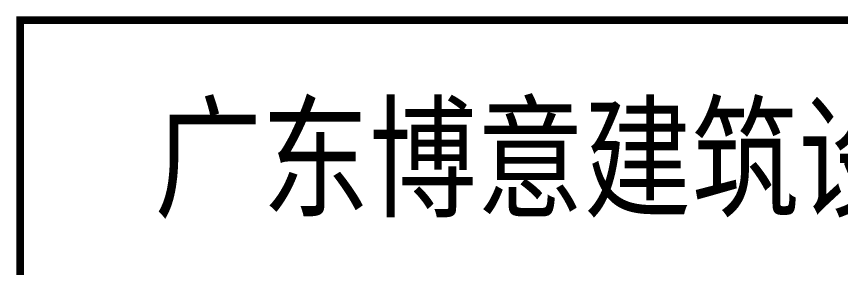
# Model space of a CAD drawing. Extents: x -129922 to 1190196, y -520662 to 139923.
# Drawn here: x 627254 to 632278, y -515695 to -514161 of the extents above; entities that cross this region are included whole.
import ezdxf
from ezdxf.enums import TextEntityAlignment as Align

# ---------------------------------------------------------------- set-up
doc = ezdxf.new("R2010")
doc.units = 0
doc.header["$LTSCALE"] = 1000
doc.header["$MEASUREMENT"] = 0
doc.layers.add('Y-云图图框', color=7, linetype='Continuous')
doc.styles.add('_YT_Name', font='', dxfattribs={"width": 0.8})
doc.styles.add('_YT_Sign_Text', font='ros.shx', dxfattribs={"width": 0.8, "bigfont": 'hztxt.shx'})
doc.styles.get("Standard").update_dxf_attribs({"font": 'gbenor.shx', "bigfont": 'gbcbig.shx'})
doc.styles.get('_YT_Name').set_extended_font_data('SimHei')

# ---------------------------------------------------------------- blocks, each defined once
blk = doc.blocks.new('ECMCTK_A1_横_单行图名--0')
at = {"const_width": 0.45}
blk.add_lwpolyline([(573, 10), (573, 50.01), (813, 50.01)], dxfattribs=at)
blk.add_lwpolyline([(573, 10), (831, 10), (831, 50), (573, 50)], close=True, dxfattribs=at)
at = {"color": 80, "flags": 3}
for tag, height, p in [('YTHQINS', 3, (34.314, 585.5)), ('ECMCKEY', 3, (292.067, 288.229)), ('YTTQINS', 5.625, (848.027, 12.812)), ('YTFRAME', 3, (652.764, 5.837)), ('YTBARCODE_T1', 3, (749.785, 5.948))]:
    blk.add_attdef(tag, text='', height=height, dxfattribs=at).set_placement(p, align=Align.MIDDLE_CENTER)
for tag, height, style, width, p in [('证书编号', 4, '_YT_Sign_Text', 0.8, (708.866, 43.811)), ('审查批准号', 4, '_YT_Sign_Text', 0.8, (761.064, 43.811)), ('工程号', 4, '_YT_Sign_Text', 0.5, (804.076, 44.123)), ('设计单位', 6, '_YT_Name', 0.8, (623.746, 38.601)), ('建设单位', 4, '_YT_Sign_Text', 0.8, (734.96, 36.114)), ('阶段', 4, '_YT_Sign_Text', 0.8, (804.076, 35.814)), ('项目号', 4, '_YT_Sign_Text', 0.5, (822.077, 33.721)), ('项目名称', 4, '_YT_Sign_Text', 0.8, (734.96, 28.114)), ('专业', 4, '_YT_Sign_Text', 0.8, (804.076, 27.31)), ('图纸编号', 4, '_YT_Sign_Text', 0.5, (803.929, 19.362)), ('图纸名称', 4.5, '_YT_Name', 0.8, (735.389, 15.063)), ('版本号', 4, '_YT_Sign_Text', 0.8, (822.077, 13.002)), ('出图比例', 4.2, '_YT_Sign_Text', 0.8, (681.825, 11.782)), ('日期', 4, '_YT_Sign_Text', 0.5, (803.88, 12.129))]:
    blk.add_attdef(tag, text='', height=height, dxfattribs=dict(style=style, width=width)).set_placement(p, align=Align.CENTER)
at = {"style": '_YT_Sign_Text', "width": 0.8, "flags": 3}
for tag, p, height in [('{审定人}', (605.87, 26.451), 6.24), ('{校对人}', (658.349, 26.531), 6.24), ('[审定人]', (590.945, 27.808), 4.104), ('[校对人]', (642.235, 27.824), 4.104), ('{审核人}', (606.98, 18.44), 6.24), ('{设计人}', (658.48, 18.539), 6.24), ('[设计人]', (642.473, 20.211), 4.104), ('[审核人]', (591.012, 19.756), 4.104), ('{项目负责人}', (608.28, 10.719), 6.24), ('{专业负责人}', (658.579, 10.361), 6.24), ('[项目负责人]', (590.778, 12.012), 4.104), ('[专业负责人]', (642.741, 11.768), 4.104)]:
    blk.add_attdef(tag, p, '', height=height, dxfattribs=at)
at = {"color": 80, "flags": 3}
for tag, p in [('YTQRCODE', (551.036, 11.907)), ('YTBZSIT', (25, 10)), ('EXT_TK_LEFT', (25, 10))]:
    blk.add_attdef(tag, p, '', height=3, dxfattribs=at)

msp = doc.modelspace()

# ---------------------------------------------------------------- block references
at = {"layer": 'Y-云图图框'}
ref = msp.add_blockref('ECMCTK_A1_横_单行图名--0', (569976.1, -519184.2), dxfattribs=dict(at, xscale=100, yscale=100, zscale=100))
ref.add_attrib('设计单位', '广东博意建筑设计院有限公司', dxfattribs={"layer": '0', "height": 600, "style": '_YT_Name', "width": 0.8}).set_placement((632350.7, -515324), align=Align.CENTER)

doc.saveas('drawing.dxf')
